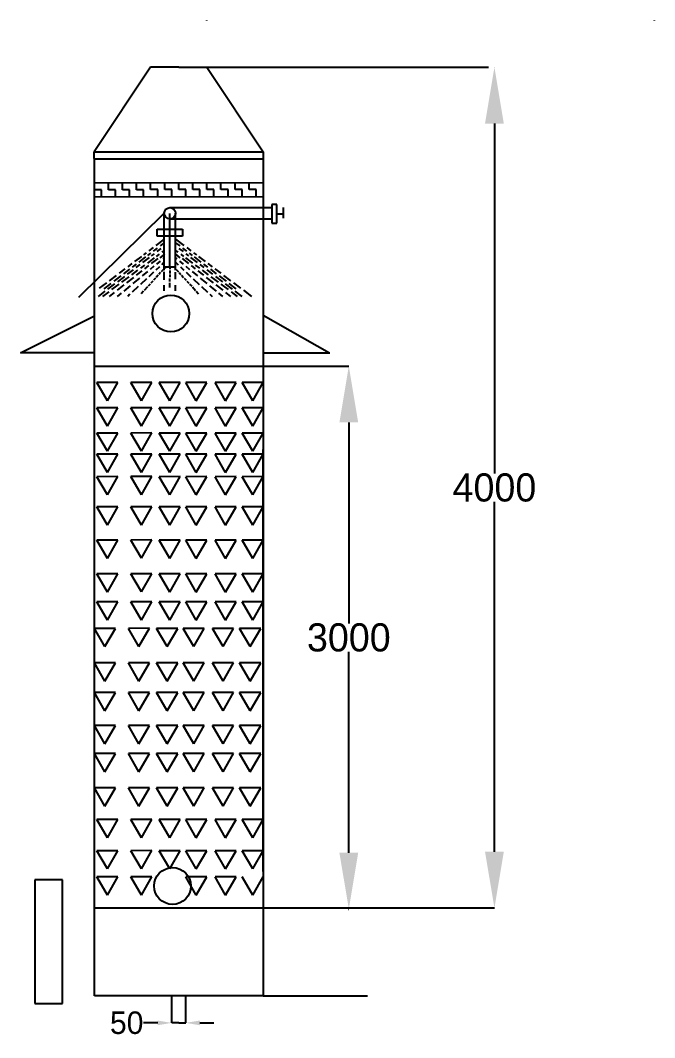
# Model space of a CAD drawing. Header units: inches. Extents: x -36349 to 130474, y -1458 to 49216.
# Drawn here: x 54494 to 56748, y 4908 to 8524 of the extents above; entities that cross this region are included whole.
import ezdxf

# ---------------------------------------------------------------- set-up
doc = ezdxf.new("R2010")
doc.units = ezdxf.units.IN
doc.header["$MEASUREMENT"] = 0
for name, color, linetype in [('EQTXT', 6, 'Continuous'), ('Layer1', 7, 'Continuous'), ('LINE NO', 7, 'Continuous')]:
    doc.layers.add(name, color=color, linetype=linetype)
doc.dimstyles.get("Standard").update_dxf_attribs({"dimtxt": 80, "dimasz": 50, "dimexe": 0.18, "dimexo": 40, "dimgap": 0.09, "dimtad": 0, "dimtih": 1, "dimtoh": 1, "dimdec": 0, "dimzin": 0, "dimdsep": 46, "dimtxsty": 'Standard', "dimcen": 0.09, "dimclrd": 6, "dimclre": 6, "dimclrt": 5, "dimadec": 0, "dimazin": 0, "dimtfac": 1, "dimtdec": 0, "dimtofl": 0, "dimtmove": 0, "dimatfit": 3, "dimfxl": 1, "dimtolj": 1, "dimtzin": 0, "dimarcsym": 0})

# ---------------------------------------------------------------- blocks, each defined once
blk = doc.blocks.new('*D68')
at = {"layer": 'Defpoints', "color": 0, "linetype": 'ByBlock', "transparency": 16777216}
for p in [(55032.2, 4960.7), (55032.2, 4960.7), (55082.2, 4960.7)]:
    blk.add_point(p, dxfattribs=at)
at = {"layer": 'EQTXT', "color": 6, "lineweight": -2, "transparency": 16777216}
for p, q in [((54982.2, 4960.7), (54932.2, 4960.7)), ((55032.2, 4960.7), (55032.2, 4960.9)), ((55082.2, 4960.7), (55082.2, 4960.9)), ((55132.2, 4960.7), (55182.2, 4960.7))]:
    blk.add_line(p, q, dxfattribs=at)
at = {"layer": 'EQTXT', "color": 6, "linetype": 'ByBlock', "transparency": 16777216}
for points in [[(54982.2, 4969), (54982.2, 4952.3), (55032.2, 4960.7)], [(55132.2, 4969), (55132.2, 4952.3), (55082.2, 4960.7)]]:
    blk.add_solid(points, dxfattribs=at)
at = {"layer": 'EQTXT', "color": 5, "linetype": 'ByBlock', "transparency": 16777216, "insert": (54872.1, 4960.7), "char_height": 80, "attachment_point": 5}
blk.add_mtext('\\A1;50', dxfattribs=at)
blk = doc.blocks.new('*D70')
at = {"layer": 'Defpoints', "color": 0, "linetype": 'ByBlock', "transparency": 16777216}
for p in [(56157.9, 8357), (55983.2, 5369), (56178.8, 5369)]:
    blk.add_point(p, dxfattribs=at)
at = {"layer": 'EQTXT', "color": 6, "lineweight": -2, "transparency": 16777216}
for p, q in [((56178.8, 8357), (56178.9, 8357)), ((56178.8, 8157), (56178.8, 6913.1)), ((56178.8, 5569), (56178.8, 6812.9)), ((56177.8, 5369), (56178.9, 5369))]:
    blk.add_line(p, q, dxfattribs=at)
at = {"layer": 'EQTXT', "color": 6, "linetype": 'ByBlock', "transparency": 16777216}
for points in [[(56145.4, 8157), (56212.1, 8157), (56178.8, 8357)], [(56145.4, 5569), (56212.1, 5569), (56178.8, 5369)]]:
    blk.add_solid(points, dxfattribs=at)
at = {"layer": 'EQTXT', "color": 7, "linetype": 'ByBlock', "transparency": 16777216, "insert": (56178.8, 6863), "char_height": 100, "width": 366.667, "attachment_point": 5}
blk.add_mtext('\\A1;4000', dxfattribs=at)
blk = doc.blocks.new('*D71')
at = {"layer": 'Defpoints', "color": 0, "linetype": 'ByBlock', "transparency": 16777216}
for p in [(55357.1, 7294.8), (55357.1, 5365.4), (55661.4, 5365.4)]:
    blk.add_point(p, dxfattribs=at)
at = {"layer": 'EQTXT', "color": 6, "lineweight": -2, "transparency": 16777216}
for p, q in [((55660.4, 7294.8), (55661.6, 7294.8)), ((55661.4, 7094.8), (55661.4, 6380.2)), ((55661.4, 5565.4), (55661.4, 6280)), ((55660.4, 5365.4), (55661.6, 5365.4))]:
    blk.add_line(p, q, dxfattribs=at)
at = {"layer": 'EQTXT', "color": 6, "linetype": 'ByBlock', "transparency": 16777216}
for points in [[(55628, 7094.8), (55694.7, 7094.8), (55661.4, 7294.8)], [(55628, 5565.4), (55694.7, 5565.4), (55661.4, 5365.4)]]:
    blk.add_solid(points, dxfattribs=at)
at = {"layer": 'EQTXT', "color": 7, "linetype": 'ByBlock', "transparency": 16777216, "insert": (55661.4, 6330.1), "char_height": 100, "attachment_point": 5}
blk.add_mtext('\\A1;3000', dxfattribs=at)

msp = doc.modelspace()

# ---------------------------------------------------------------- linework, layer by layer
at = {"color": 7, "linetype": 'ByBlock'}
for p, q in [((54957.1, 8357), (54757.1, 8057)), ((55057.1, 8357), (54957.1, 8357)), ((55057.1, 8357), (55157.1, 8357)), ((55157.1, 8357), (55357.1, 8057)), ((54757.2, 8007), (54757.1, 8057)), ((54757.1, 8057), (55357.1, 8057)), ((55357.1, 8057), (55357.2, 8008.1)), ((55357.1, 8057), (55357.1, 5057)), ((54757.2, 5057), (54757.2, 8007)), ((54757.1, 7946.7), (55357.1, 7947.8)), ((54782.2, 7921.7), (54757.2, 7921.7)), ((54782.2, 7896.7), (54782.2, 7921.7)), ((54807.2, 7921.8), (54807.1, 7946.8)), ((54832.2, 7921.8), (54807.2, 7921.8)), ((54832.2, 7896.8), (54832.2, 7921.8)), ((54857.2, 7921.9), (54857.1, 7946.9)), ((54882.2, 7921.9), (54857.2, 7921.9)), ((54882.2, 7896.9), (54882.2, 7921.9)), ((54907.2, 7922), (54907.1, 7947)), ((54932.2, 7922), (54907.2, 7922)), ((54932.2, 7897), (54932.2, 7922)), ((54957.2, 7922.1), (54957.1, 7947.1)), ((54982.2, 7922.1), (54957.2, 7922.1)), ((54982.2, 7897.1), (54982.2, 7922.1)), ((55007.2, 7922.1), (55007.1, 7947.1)), ((55032.2, 7922.2), (55007.2, 7922.1)), ((55032.2, 7897.2), (55032.2, 7922.2)), ((55057.2, 7922.2), (55057.1, 7947.2)), ((55082.2, 7922.3), (55057.2, 7922.2)), ((55082.2, 7897.3), (55082.2, 7922.3)), ((55107.2, 7922.3), (55107.1, 7947.3)), ((55132.2, 7922.4), (55107.2, 7922.3)), ((55132.2, 7897.4), (55132.2, 7922.4)), ((55157.2, 7922.4), (55157.1, 7947.4)), ((55182.2, 7922.5), (55157.2, 7922.4)), ((55182.1, 7947.5), (55182.1, 7947.5)), ((55182.2, 7897.5), (55182.2, 7922.5)), ((55207.2, 7922.5), (55207.1, 7947.5)), ((55232.2, 7922.5), (55207.2, 7922.5)), ((55232.1, 7947.5), (55232.1, 7947.5)), ((55232.2, 7897.5), (55232.2, 7922.5)), ((55257.2, 7922.6), (55257.1, 7947.6)), ((55282.2, 7922.6), (55257.2, 7922.6)), ((55282.1, 7947.6), (55282.1, 7947.6)), ((55282.2, 7897.6), (55282.2, 7922.6)), ((55307.2, 7922.7), (55307.1, 7947.7)), ((55332.2, 7922.7), (55307.2, 7922.7)), ((55332.2, 7897.7), (55332.2, 7922.7)), ((55357.2, 7922.8), (55357.2, 7922.8)), ((54757.2, 7896.7), (55357.2, 7897.8)), ((54807.2, 7896.8), (54807.2, 7896.8)), ((54857.2, 7896.9), (54857.2, 7896.9)), ((54907.2, 7897), (54907.2, 7897)), ((55007.2, 7897.1), (55007.2, 7897.1)), ((55057.2, 7897.2), (55057.2, 7897.2)), ((55107.2, 7897.3), (55107.2, 7897.3)), ((55157.2, 7897.4), (55157.2, 7897.4)), ((55207.2, 7897.5), (55207.2, 7897.5)), ((55257.2, 7897.6), (55257.2, 7897.6)), ((55307.2, 7897.7), (55307.2, 7897.7)), ((55025.6, 7858.2), (55387.6, 7858.2)), ((55405.6, 7869.6), (55387.6, 7869.6)), ((55387.6, 7869.6), (55387.6, 7858.2)), ((55387.6, 7858.2), (55387.6, 7803.1)), ((55405.6, 7803.1), (55405.6, 7869.6)), ((55427.8, 7858.6), (55427.8, 7821.1)), ((54702.3, 7540), (55005.6, 7838.2)), ((55005.6, 7661.4), (55005.6, 7838.2)), ((55025.6, 7646.9), (55025.6, 7837.8)), ((55025.6, 7818.2), (55386.9, 7818.2)), ((55045.6, 7636.8), (55045.6, 7838.2)), ((55405.6, 7836.4), (55427.8, 7836.4)), ((54980.6, 7757.2), (54980.6, 7782.2)), ((54980.6, 7782.2), (54990.6, 7782.2)), ((54990.6, 7782.2), (55045.6, 7782.2)), ((55045.6, 7782.2), (55070.6, 7782.2)), ((55070.6, 7782.2), (55070.6, 7757.2)), ((55387.6, 7803.1), (55405.6, 7803.1)), ((55005.6, 7746.1), (54975.8, 7723.7)), ((55005.6, 7757.2), (54980.6, 7757.2)), ((55070.6, 7757.2), (55005.6, 7757.2)), ((55045.6, 7746.1), (55075.4, 7723.7)), ((54965.8, 7716.1), (54951.3, 7705.2)), ((54980.8, 7714.3), (54966.4, 7703.4)), ((54993.4, 7712.8), (54979, 7701.9)), ((55005.6, 7733.2), (54990.7, 7721.9)), ((55005.6, 7706.1), (54997.2, 7699.8)), ((55045.6, 7733.2), (55060.5, 7721.9)), ((55045.6, 7706.1), (55054, 7699.8)), ((55057.8, 7712.8), (55072.2, 7701.9)), ((55070.4, 7714.3), (55084.8, 7703.4)), ((55085.4, 7716.1), (55099.9, 7705.2)), ((54924.2, 7684.7), (54900.2, 7666.7)), ((54939.5, 7682.9), (54915.7, 7664.8)), ((54952.2, 7681.4), (54928.5, 7663.3)), ((54941.4, 7697.7), (54931.4, 7690.2)), ((54969.7, 7679.3), (54945.5, 7661.3)), ((54956.6, 7695.9), (54946.6, 7688.3)), ((54969.2, 7694.4), (54959.3, 7686.8)), ((54982.5, 7677.8), (54959.4, 7659.7)), ((54987.1, 7692.3), (54977, 7684.7)), ((54991.3, 7668), (54978.4, 7657.4)), ((55006.1, 7692.4), (54990, 7679.8)), ((55005.6, 7679.7), (55000.6, 7675.7)), ((55045.1, 7692.4), (55061.2, 7679.8)), ((55045.6, 7679.7), (55050.6, 7675.7)), ((55059.9, 7668), (55072.8, 7657.4)), ((55064.1, 7692.3), (55074.2, 7684.7)), ((55068.7, 7677.8), (55091.8, 7659.7)), ((55081.5, 7679.3), (55105.7, 7661.3)), ((55082, 7694.4), (55091.9, 7686.8)), ((55094.6, 7695.9), (55104.6, 7688.3)), ((55099, 7681.4), (55122.7, 7663.3)), ((55109.8, 7697.7), (55119.8, 7690.2)), ((55111.7, 7682.9), (55135.5, 7664.8)), ((55127, 7684.7), (55151, 7666.7)), ((54865.9, 7640.8), (54845, 7625)), ((54881.7, 7638.9), (54860.9, 7623.1)), ((54894.6, 7637.3), (54873.9, 7621.6)), ((54890.3, 7659.1), (54875.8, 7648.3)), ((54910.8, 7635.4), (54889.7, 7619.7)), ((54905.8, 7657.3), (54891.5, 7646.4)), ((54918.7, 7655.8), (54904.4, 7644.9)), ((54926.1, 7633.6), (54905.9, 7617.8)), ((54935.4, 7653.8), (54920.9, 7642.9)), ((54946.4, 7631.2), (54927, 7615.3)), ((54949.7, 7652.1), (54935.8, 7641.2)), ((54969.1, 7649.8), (54955.7, 7638.8)), ((54988.2, 7647.5), (54976.2, 7636.4)), ((55003.1, 7638.7), (54994.9, 7629.8)), ((55005.6, 7663.8), (54996.5, 7655.3)), ((55010.6, 7646.9), (55005.5, 7641.3)), ((55005.6, 7636.8), (55005.6, 7661.4)), ((55005.6, 7645.9), (55005.6, 7661.4)), ((55005.6, 7645.9), (55005.6, 7661.4)), ((55045.6, 7646.9), (55005.6, 7646.9)), ((55005.6, 7636), (55005.6, 7646.4)), ((55005.6, 7602), (55005.6, 7629.5)), ((55025.4, 7635.3), (55025.1, 7624.5)), ((55025.6, 7646.9), (55025.5, 7639.8)), ((55040.6, 7646.9), (55045.7, 7641.3)), ((55045.6, 7663.8), (55054.7, 7655.3)), ((55045.6, 7636), (55045.6, 7646.9)), ((55048.1, 7638.7), (55056.3, 7629.8)), ((55048.1, 7638.7), (55056.3, 7629.8)), ((55063, 7647.5), (55075, 7636.4)), ((55082.1, 7649.8), (55095.5, 7638.8)), ((55101.5, 7652.1), (55115.4, 7641.2)), ((55104.8, 7631.2), (55124.2, 7615.3)), ((55115.8, 7653.8), (55130.3, 7642.9)), ((55125.1, 7633.6), (55145.3, 7617.8)), ((55132.5, 7655.8), (55146.7, 7644.9)), ((55140.4, 7635.4), (55161.5, 7619.7)), ((55145.4, 7657.3), (55159.7, 7646.4)), ((55156.6, 7637.3), (55177.3, 7621.6)), ((55160.9, 7659.1), (55175.4, 7648.3)), ((55169.5, 7638.9), (55190.3, 7623.1)), ((55185.3, 7640.8), (55206.2, 7625)), ((54835, 7617.5), (54809.7, 7598.4)), ((54851, 7615.6), (54826, 7596.5)), ((54864.1, 7614), (54839.1, 7595)), ((54879.6, 7612.2), (54854.1, 7593.2)), ((54896.3, 7610.2), (54871.8, 7591.1)), ((54917.7, 7607.7), (54894.3, 7588.4)), ((54942.3, 7604.7), (54921.4, 7585.2)), ((54967.9, 7628.6), (54950.6, 7612.5)), ((54965.3, 7597.4), (54957.8, 7589.3)), ((54974.3, 7607.3), (54967.7, 7600)), ((54983.8, 7617.7), (54976.7, 7609.9)), ((54992.5, 7627.2), (54986.2, 7620.3)), ((55024.8, 7606.8), (55024.5, 7595.3)), ((55025, 7620), (55024.9, 7611.3)), ((55045.6, 7603.7), (55045.6, 7628.4)), ((55058.6, 7627.2), (55065, 7620.3)), ((55058.6, 7627.2), (55065, 7620.3)), ((55067.4, 7617.7), (55074.5, 7609.9)), ((55067.4, 7617.7), (55074.5, 7609.9)), ((55076.9, 7607.3), (55083.5, 7600)), ((55076.9, 7607.3), (55083.5, 7600)), ((55083.3, 7628.6), (55100.6, 7612.5)), ((55085.9, 7597.4), (55093.4, 7589.3)), ((55085.9, 7597.4), (55093.4, 7589.3)), ((55108.9, 7604.7), (55129.8, 7585.2)), ((55133.5, 7607.7), (55156.9, 7588.4)), ((55154.9, 7610.2), (55179.4, 7591.1)), ((55171.6, 7612.2), (55197.1, 7593.2)), ((55187.1, 7614), (55212.1, 7595)), ((55200.2, 7615.6), (55225.2, 7596.5)), ((55216.2, 7617.5), (55241.5, 7598.4)), ((54794.5, 7560.8), (54770.5, 7542.5)), ((54799.8, 7590.9), (54774.5, 7571.9)), ((54808.4, 7559.1), (54786, 7542.5)), ((54816.1, 7589), (54791, 7569.9)), ((54829.3, 7587.4), (54804.3, 7568.3)), ((54828.1, 7556.8), (54809.8, 7542.5)), ((54844, 7585.7), (54818.5, 7566.7)), ((54862.2, 7583.5), (54837.7, 7564.4)), ((54885, 7580.8), (54861.6, 7561.6)), ((54913.1, 7577.5), (54892.1, 7557.9)), ((54932.2, 7561.2), (54923.6, 7551.9)), ((54945.8, 7576.1), (54934.5, 7563.8)), ((54955.5, 7586.7), (54948.2, 7578.7)), ((55005.6, 7562.7), (55005.6, 7582.4)), ((55024.4, 7590.8), (55024.1, 7574.7)), ((55045.6, 7562.7), (55045.6, 7582.4)), ((55095.7, 7586.7), (55103, 7578.7)), ((55095.7, 7586.7), (55103, 7578.7)), ((55105.4, 7576.1), (55116.7, 7563.8)), ((55105.4, 7576.1), (55116.7, 7563.8)), ((55119, 7561.2), (55127.6, 7551.9)), ((55119, 7561.2), (55127.6, 7551.9)), ((55138.1, 7577.5), (55159, 7557.9)), ((55166.2, 7580.8), (55189.6, 7561.6)), ((55189, 7583.5), (55213.4, 7564.4)), ((55207.2, 7585.7), (55232.7, 7566.7)), ((55221.9, 7587.4), (55246.9, 7568.3)), ((55223.1, 7556.8), (55241.4, 7542.5)), ((55235.1, 7589), (55260.2, 7569.9)), ((55242.8, 7559.1), (55265.2, 7542.5)), ((55251.4, 7590.9), (55276.7, 7571.9)), ((55256.7, 7560.8), (55280.7, 7542.5)), ((55286.6, 7564.4), (55315.7, 7542.5)), ((54852.3, 7553.9), (54838.3, 7542.5)), ((54883.8, 7550.2), (54875.6, 7542.5)), ((55167.4, 7550.2), (55175.6, 7542.5)), ((55198.9, 7553.9), (55212.9, 7542.5)), ((54841.2, 7236.8), (54766.2, 7236.7)), ((54924.6, 7171.9), (54961.9, 7236.9)), ((55062.5, 7236.8), (54987.5, 7236.7)), ((55025.2, 7171.8), (55062.5, 7236.8)), ((55261, 7236.8), (55186, 7236.7)), ((55223.7, 7171.8), (55261, 7236.8)), ((55319.8, 7171.8), (55357.1, 7236.8)), ((54841.2, 7146.4), (54766.2, 7146.3)), ((54924.6, 7081.5), (54961.9, 7146.6)), ((55062.5, 7146.4), (54987.5, 7146.3)), ((55025.2, 7081.4), (55062.5, 7146.4)), ((55261, 7146.4), (55186, 7146.3)), ((55223.7, 7081.4), (55261, 7146.4)), ((55319.8, 7081.4), (55357.1, 7146.4)), ((54841.2, 7057.1), (54766.2, 7057)), ((54924.6, 6992.2), (54961.9, 7057.3)), ((55062.5, 7057.1), (54987.5, 7057)), ((55025.2, 6992.1), (55062.5, 7057.1)), ((55261, 7057.1), (55186, 7057)), ((55223.7, 6992.1), (55261, 7057.1)), ((55319.8, 6992.1), (55357.1, 7057.1)), ((54841.2, 6981.6), (54766.2, 6981.5)), ((54924.6, 6916.8), (54961.9, 6981.8)), ((55062.5, 6981.6), (54987.5, 6981.5)), ((55025.2, 6916.6), (55062.5, 6981.6)), ((55261, 6981.6), (55186, 6981.5)), ((55223.7, 6916.6), (55261, 6981.6)), ((55319.8, 6916.6), (55357.1, 6981.6)), ((55357.1, 5498.4), (55357.1, 6998.4)), ((54841.2, 6902), (54766.2, 6901.8)), ((54924.6, 6837.1), (54961.9, 6902.1)), ((55062.5, 6902), (54987.5, 6901.8)), ((55025.2, 6837), (55062.5, 6902)), ((55261, 6902), (55186, 6901.8)), ((55223.7, 6837), (55261, 6902)), ((55319.8, 6837), (55357.1, 6902)), ((55357.1, 6865.4), (55357.1, 5365.4)), ((54841.2, 6794.6), (54766.2, 6794.5)), ((55062.5, 6794.6), (54987.5, 6794.5)), ((55025.2, 6729.6), (55062.5, 6794.6)), ((55119.5, 6729.6), (55081.8, 6794.5)), ((55261, 6794.6), (55186, 6794.5)), ((55223.7, 6729.6), (55261, 6794.6)), ((55357.1, 6794.6), (55282.1, 6794.5)), ((54841.2, 6676.7), (54766.2, 6676.6)), ((54803.8, 6611.7), (54766.2, 6676.6)), ((54803.8, 6611.7), (54841.2, 6676.7)), ((54961.9, 6676.9), (54886.9, 6676.7)), ((54924.6, 6611.8), (54886.9, 6676.7)), ((54924.6, 6611.8), (54961.9, 6676.9)), ((55062.5, 6676.7), (54987.5, 6676.6)), ((55025.2, 6611.7), (54987.5, 6676.6)), ((55025.2, 6611.7), (55062.5, 6676.7)), ((55156.8, 6676.7), (55081.8, 6676.6)), ((55119.5, 6611.7), (55081.8, 6676.6)), ((55119.5, 6611.7), (55156.8, 6676.7)), ((55261, 6676.7), (55186, 6676.6)), ((55223.7, 6611.7), (55186, 6676.6)), ((55223.7, 6611.7), (55261, 6676.7)), ((55357.1, 6676.7), (55282.1, 6676.6)), ((55319.8, 6611.7), (55282.1, 6676.6)), ((55319.8, 6611.7), (55357.1, 6676.7)), ((54841.2, 6557), (54766.2, 6556.8)), ((54841.2, 6457.1), (54766.2, 6457)), ((54832.2, 6362.9), (54757.2, 6362.8)), ((54794.9, 6297.9), (54757.2, 6362.8)), ((54794.9, 6297.9), (54832.2, 6362.9)), ((54953, 6363), (54878, 6362.9)), ((54915.6, 6298), (54878, 6362.9)), ((54915.6, 6298), (54953, 6363)), ((55053.6, 6362.9), (54978.6, 6362.8)), ((55016.2, 6297.9), (54978.6, 6362.8)), ((55016.2, 6297.9), (55053.6, 6362.9)), ((55147.9, 6362.9), (55072.9, 6362.8)), ((55110.5, 6297.9), (55072.9, 6362.8)), ((55110.5, 6297.9), (55147.9, 6362.9)), ((55252.1, 6362.9), (55177.1, 6362.8)), ((55214.7, 6297.9), (55177.1, 6362.8)), ((55214.7, 6297.9), (55252.1, 6362.9)), ((55348.2, 6362.9), (55273.2, 6362.8)), ((55310.8, 6297.9), (55273.2, 6362.8)), ((55310.8, 6297.9), (55348.2, 6362.9)), ((54832.2, 6240.5), (54757.2, 6240.3)), ((54794.9, 6175.4), (54757.2, 6240.3)), ((54794.9, 6175.4), (54832.2, 6240.5)), ((54953, 6240.6), (54878, 6240.5)), ((54915.6, 6175.6), (54878, 6240.5)), ((54915.6, 6175.6), (54953, 6240.6)), ((55053.6, 6240.5), (54978.6, 6240.3)), ((55016.2, 6175.4), (54978.6, 6240.3)), ((55016.2, 6175.4), (55053.6, 6240.5)), ((55147.9, 6240.5), (55072.9, 6240.3)), ((55110.5, 6175.4), (55072.9, 6240.3)), ((55110.5, 6175.4), (55147.9, 6240.5)), ((55252.1, 6240.5), (55177.1, 6240.3)), ((55214.7, 6175.4), (55177.1, 6240.3)), ((55214.7, 6175.4), (55252.1, 6240.5)), ((55348.2, 6240.5), (55273.2, 6240.3)), ((55310.8, 6175.4), (55273.2, 6240.3)), ((55310.8, 6175.4), (55348.2, 6240.5)), ((54832.2, 6134.9), (54757.2, 6134.8)), ((54794.9, 6069.9), (54757.2, 6134.8)), ((54794.9, 6069.9), (54832.2, 6134.9)), ((54953, 6135), (54878, 6134.9)), ((54915.6, 6070), (54878, 6134.9)), ((54915.6, 6070), (54953, 6135)), ((55053.6, 6134.9), (54978.6, 6134.8)), ((55016.2, 6069.9), (54978.6, 6134.8)), ((55016.2, 6069.9), (55053.6, 6134.9)), ((55147.9, 6134.9), (55072.9, 6134.8)), ((55110.5, 6069.9), (55072.9, 6134.8)), ((55110.5, 6069.9), (55147.9, 6134.9)), ((55252.1, 6134.9), (55177.1, 6134.8)), ((55214.7, 6069.9), (55177.1, 6134.8)), ((55214.7, 6069.9), (55252.1, 6134.9)), ((55348.2, 6134.9), (55273.2, 6134.8)), ((55310.8, 6069.9), (55273.2, 6134.8)), ((55310.8, 6069.9), (55348.2, 6134.9)), ((54832.2, 6017.4), (54757.2, 6017.2)), ((54794.9, 5952.4), (54757.2, 6017.2)), ((54794.9, 5952.4), (54832.2, 6017.4)), ((54953, 6017.5), (54878, 6017.4)), ((54915.6, 5952.5), (54878, 6017.4)), ((54915.6, 5952.5), (54953, 6017.5)), ((55053.6, 6017.4), (54978.6, 6017.2)), ((55016.2, 5952.4), (54978.6, 6017.2)), ((55016.2, 5952.4), (55053.6, 6017.4)), ((55147.9, 6017.4), (55072.9, 6017.2)), ((55110.5, 5952.4), (55072.9, 6017.2)), ((55110.5, 5952.4), (55147.9, 6017.4)), ((55252.1, 6017.4), (55177.1, 6017.2)), ((55214.7, 5952.4), (55177.1, 6017.2)), ((55214.7, 5952.4), (55252.1, 6017.4)), ((55348.2, 6017.4), (55273.2, 6017.2)), ((55310.8, 5952.4), (55273.2, 6017.2)), ((55310.8, 5952.4), (55348.2, 6017.4)), ((54832.2, 5917.7), (54757.2, 5917.6)), ((54794.9, 5852.7), (54757.2, 5917.6)), ((54794.9, 5852.7), (54832.2, 5917.7)), ((54953, 5917.8), (54878, 5917.7)), ((54915.6, 5852.8), (54878, 5917.7)), ((54915.6, 5852.8), (54953, 5917.8)), ((55053.6, 5917.7), (54978.6, 5917.6)), ((55016.2, 5852.7), (54978.6, 5917.6)), ((55016.2, 5852.7), (55053.6, 5917.7)), ((55147.9, 5917.7), (55072.9, 5917.6)), ((55110.5, 5852.7), (55072.9, 5917.6)), ((55110.5, 5852.7), (55147.9, 5917.7)), ((55252.1, 5917.7), (55177.1, 5917.6)), ((55214.7, 5852.7), (55177.1, 5917.6)), ((55214.7, 5852.7), (55252.1, 5917.7)), ((55348.2, 5917.7), (55273.2, 5917.6)), ((55310.8, 5852.7), (55273.2, 5917.6)), ((55310.8, 5852.7), (55348.2, 5917.7)), ((54832.2, 5795.9), (54757.2, 5795.7)), ((54794.9, 5730.9), (54757.2, 5795.7)), ((54794.9, 5730.9), (54832.2, 5795.9)), ((54953, 5796), (54878, 5795.9)), ((54915.6, 5731), (54878, 5795.9)), ((54915.6, 5731), (54953, 5796)), ((55053.6, 5795.9), (54978.6, 5795.7)), ((55016.2, 5730.9), (54978.6, 5795.7)), ((55016.2, 5730.9), (55053.6, 5795.9)), ((55147.9, 5795.9), (55072.9, 5795.7)), ((55110.5, 5730.9), (55072.9, 5795.7)), ((55110.5, 5730.9), (55147.9, 5795.9)), ((55252.1, 5795.9), (55177.1, 5795.7)), ((55214.7, 5730.9), (55177.1, 5795.7)), ((55214.7, 5730.9), (55252.1, 5795.9)), ((55348.2, 5795.9), (55273.2, 5795.7)), ((55310.8, 5730.9), (55273.2, 5795.7)), ((55310.8, 5730.9), (55348.2, 5795.9)), ((54841.2, 5683.6), (54766.2, 5683.5)), ((54841.2, 5572.7), (54766.2, 5572.5)), ((54644, 5469.5), (54545.3, 5469.5)), ((54545.3, 5469.5), (54545.3, 5030.1)), ((54644, 5353), (54644, 5469.5)), ((54841.2, 5479.7), (54766.2, 5479.6)), ((54644, 5030.1), (54644, 5353)), ((54545.3, 5030.1), (54644, 5030.1)), ((55357.1, 5057), (54757.2, 5057))]:
    msp.add_line(p, q, dxfattribs=at)
msp.add_circle((55025.6, 7838.2), 20, dxfattribs=at)
at = {"layer": 'EQTXT', "color": 7, "linetype": 'ByBlock'}
for p, q in [((55157.1, 8357), (55727.8, 8357)), ((55727.8, 8357), (56157.9, 8357)), ((54757.2, 8032), (55357.1, 8032)), ((54494.2, 7342), (54757.2, 7474)), ((55357.1, 7475.9), (55592.9, 7342)), ((54757.2, 7342), (54494.2, 7342)), ((55357.1, 7342), (55593.7, 7342)), ((54757.2, 7294.8), (55357.1, 7294.8)), ((55357.1, 7294.8), (55595.2, 7294.8)), ((55595.2, 7294.8), (55661, 7294.8)), ((54757.2, 5369), (55357.1, 5369)), ((55357.1, 5369), (55728, 5369)), ((55728, 5369), (55983.2, 5369)), ((55983.2, 5369), (56178.9, 5369)), ((55357.1, 5057), (55727.9, 5057))]:
    msp.add_line(p, q, dxfattribs=at)
for centre in [(55029.2, 7481.8), (55035.2, 5447.2)]:
    msp.add_circle(centre, 65.4, dxfattribs=at)
at = {"layer": 'Layer1', "color": 7, "linetype": 'ByBlock'}
for p, q in [((54803.8, 7171.8), (54766.2, 7236.7)), ((54803.8, 7171.8), (54841.2, 7236.8)), ((54961.9, 7236.9), (54886.9, 7236.8)), ((54924.6, 7171.9), (54886.9, 7236.8)), ((55025.2, 7171.8), (54987.5, 7236.7)), ((55156.8, 7236.8), (55081.8, 7236.7)), ((55119.5, 7171.8), (55081.8, 7236.7)), ((55119.5, 7171.8), (55156.8, 7236.8)), ((55223.7, 7171.8), (55186, 7236.7)), ((55357.1, 7236.8), (55282.1, 7236.7)), ((55319.8, 7171.8), (55282.1, 7236.7)), ((54803.8, 7081.4), (54766.2, 7146.3)), ((54803.8, 7081.4), (54841.2, 7146.4)), ((54961.9, 7146.6), (54886.9, 7146.4)), ((54924.6, 7081.5), (54886.9, 7146.4)), ((55025.2, 7081.4), (54987.5, 7146.3)), ((55156.8, 7146.4), (55081.8, 7146.3)), ((55119.5, 7081.4), (55081.8, 7146.3)), ((55119.5, 7081.4), (55156.8, 7146.4)), ((55223.7, 7081.4), (55186, 7146.3)), ((55357.1, 7146.4), (55282.1, 7146.3)), ((55319.8, 7081.4), (55282.1, 7146.3)), ((54803.8, 6992.1), (54766.2, 7057)), ((54803.8, 6992.1), (54841.2, 7057.1)), ((54961.9, 7057.3), (54886.9, 7057.1)), ((54924.6, 6992.2), (54886.9, 7057.1)), ((55025.2, 6992.1), (54987.5, 7057)), ((55156.8, 7057.1), (55081.8, 7057)), ((55119.5, 6992.1), (55081.8, 7057)), ((55119.5, 6992.1), (55156.8, 7057.1)), ((55223.7, 6992.1), (55186, 7057)), ((55357.1, 7057.1), (55282.1, 7057)), ((55319.8, 6992.1), (55282.1, 7057)), ((54803.8, 6916.6), (54766.2, 6981.5)), ((54803.8, 6916.6), (54841.2, 6981.6)), ((54961.9, 6981.8), (54886.9, 6981.6)), ((54924.6, 6916.8), (54886.9, 6981.6)), ((55025.2, 6916.6), (54987.5, 6981.5)), ((55156.8, 6981.6), (55081.8, 6981.5)), ((55119.5, 6916.6), (55081.8, 6981.5)), ((55119.5, 6916.6), (55156.8, 6981.6)), ((55223.7, 6916.6), (55186, 6981.5)), ((55357.1, 6981.6), (55282.1, 6981.5)), ((55319.8, 6916.6), (55282.1, 6981.5)), ((54803.8, 6837), (54766.2, 6901.8)), ((54803.8, 6837), (54841.2, 6902)), ((54961.9, 6902.1), (54886.9, 6902)), ((54924.6, 6837.1), (54886.9, 6902)), ((55025.2, 6837), (54987.5, 6901.8)), ((55156.8, 6902), (55081.8, 6901.8)), ((55119.5, 6837), (55081.8, 6901.8)), ((55119.5, 6837), (55156.8, 6902)), ((55223.7, 6837), (55186, 6901.8)), ((55357.1, 6902), (55282.1, 6901.8)), ((55319.8, 6837), (55282.1, 6901.8)), ((54803.8, 6729.6), (54766.2, 6794.5)), ((54803.8, 6729.6), (54841.2, 6794.6)), ((54961.9, 6794.7), (54886.9, 6794.6)), ((54924.6, 6729.7), (54886.9, 6794.6)), ((54924.6, 6729.7), (54961.9, 6794.7)), ((55025.2, 6729.6), (54987.5, 6794.5)), ((55156.8, 6794.6), (55081.8, 6794.5)), ((55119.5, 6729.6), (55156.8, 6794.6)), ((55223.7, 6729.6), (55186, 6794.5)), ((55319.8, 6729.6), (55282.1, 6794.5)), ((55319.8, 6729.6), (55357.1, 6794.6)), ((54803.8, 6492), (54766.2, 6556.8)), ((54803.8, 6492), (54841.2, 6557)), ((54961.9, 6557.1), (54886.9, 6557)), ((54924.6, 6492.1), (54886.9, 6557)), ((54924.6, 6492.1), (54961.9, 6557.1)), ((55062.5, 6557), (54987.5, 6556.8)), ((55025.2, 6492), (54987.5, 6556.8)), ((55025.2, 6492), (55062.5, 6557)), ((55156.8, 6557), (55081.8, 6556.8)), ((55119.5, 6492), (55081.8, 6556.8)), ((55119.5, 6492), (55156.8, 6557)), ((55261, 6557), (55186, 6556.8)), ((55223.7, 6492), (55186, 6556.8)), ((55223.7, 6492), (55261, 6557)), ((55357.1, 6557), (55282.1, 6556.8)), ((55319.8, 6492), (55282.1, 6556.8)), ((55319.8, 6492), (55357.1, 6557)), ((54803.8, 6392.1), (54766.2, 6457)), ((54803.8, 6392.1), (54841.2, 6457.1)), ((54961.9, 6457.3), (54886.9, 6457.1)), ((54924.6, 6392.3), (54886.9, 6457.1)), ((54924.6, 6392.3), (54961.9, 6457.3)), ((55062.5, 6457.1), (54987.5, 6457)), ((55025.2, 6392.1), (54987.5, 6457)), ((55025.2, 6392.1), (55062.5, 6457.1)), ((55156.8, 6457.1), (55081.8, 6457)), ((55119.5, 6392.1), (55081.8, 6457)), ((55119.5, 6392.1), (55156.8, 6457.1)), ((55261, 6457.1), (55186, 6457)), ((55223.7, 6392.1), (55186, 6457)), ((55223.7, 6392.1), (55261, 6457.1)), ((55357.1, 6457.1), (55282.1, 6457)), ((55319.8, 6392.1), (55282.1, 6457)), ((55319.8, 6392.1), (55357.1, 6457.1)), ((54803.8, 5618.6), (54766.2, 5683.5)), ((54803.8, 5618.6), (54841.2, 5683.6)), ((54961.9, 5683.8), (54886.9, 5683.6)), ((54924.6, 5618.7), (54886.9, 5683.6)), ((54924.6, 5618.7), (54961.9, 5683.8)), ((55062.5, 5683.6), (54987.5, 5683.5)), ((55025.2, 5618.6), (54987.5, 5683.5)), ((55025.2, 5618.6), (55062.5, 5683.6)), ((55156.8, 5683.6), (55081.8, 5683.5)), ((55119.5, 5618.6), (55081.8, 5683.5)), ((55119.5, 5618.6), (55156.8, 5683.6)), ((55261, 5683.6), (55186, 5683.5)), ((55223.7, 5618.6), (55186, 5683.5)), ((55223.7, 5618.6), (55261, 5683.6)), ((55357.1, 5683.6), (55282.1, 5683.5)), ((55319.8, 5618.6), (55282.1, 5683.5)), ((55319.8, 5618.6), (55357.1, 5683.6)), ((54803.8, 5507.7), (54766.2, 5572.5)), ((54803.8, 5507.7), (54841.2, 5572.7)), ((54961.9, 5572.8), (54886.9, 5572.7)), ((54924.6, 5507.8), (54886.9, 5572.7)), ((54924.6, 5507.8), (54961.9, 5572.8)), ((55062.5, 5572.7), (54987.5, 5572.5)), ((55025.2, 5507.7), (54987.5, 5572.5)), ((55025.2, 5507.7), (55062.5, 5572.7)), ((55156.8, 5572.7), (55081.8, 5572.5)), ((55119.5, 5507.7), (55081.8, 5572.5)), ((55119.5, 5507.7), (55156.8, 5572.7)), ((55261, 5572.7), (55186, 5572.5)), ((55223.7, 5507.7), (55186, 5572.5)), ((55223.7, 5507.7), (55261, 5572.7)), ((55357.1, 5572.7), (55282.1, 5572.5)), ((55319.8, 5507.7), (55282.1, 5572.5)), ((55319.8, 5507.7), (55357.1, 5572.7)), ((54803.8, 5414.7), (54766.2, 5479.6)), ((54803.8, 5414.7), (54841.2, 5479.7)), ((54961.9, 5479.9), (54886.9, 5479.7)), ((54924.6, 5414.8), (54886.9, 5479.7)), ((54924.6, 5414.8), (54961.9, 5479.9)), ((55156.8, 5479.7), (55081.8, 5479.6)), ((55119.5, 5414.7), (55081.8, 5479.6)), ((55119.5, 5414.7), (55156.8, 5479.7)), ((55261, 5479.7), (55186, 5479.6)), ((55223.7, 5414.7), (55186, 5479.6)), ((55223.7, 5414.7), (55261, 5479.7)), ((55319.8, 5414.7), (55282.1, 5479.6)), ((55319.8, 5414.7), (55357.1, 5479.7))]:
    msp.add_line(p, q, dxfattribs=at)
at = {"layer": 'LINE NO', "color": 7, "linetype": 'ByBlock'}
for p, q in [((55157.1, 8522.6), (55157.1, 8523.8)), ((56748.1, 8522.6), (56748.1, 8523.8)), ((55032.2, 4960.7), (55032.2, 5057)), ((55082.2, 4960.7), (55082.2, 5057)), ((55057.2, 4960.7), (55032.2, 4960.7)), ((55057.2, 4960.7), (55082.2, 4960.7))]:
    msp.add_line(p, q, dxfattribs=at)

# ---------------------------------------------------------------- dimensions: what is measured, and where the dimension line sits
at = {"layer": 'EQTXT', "color": 7, "linetype": 'ByBlock'}
for base, p1, p2, text, picture, middle in [((56178.8, 5369), (56157.9, 8357), (55983.2, 5369), '4000', '*D70', (56178.8, 6863)), ((55661.4, 5365.4), (55357.1, 7294.8), (55357.1, 5365.4), '3000', '*D71', (55661.4, 6330.1))]:
    dim = msp.add_linear_dim(base=base, p1=p1, p2=p2, angle=90, text=text, dimstyle='Standard', override={"dimtxt": 100, "dimasz": 200, "dimclrt": 7, "dimfxlon": 1, "dimtfillclr": 256, "dimarcsym": 1}, dxfattribs=at)
    dim.commit()
    dim.dimension.update_dxf_attribs({"geometry": picture, "text_midpoint": middle})
dim = msp.add_linear_dim(base=(55032.2, 4960.7), p1=(55082.2, 4960.7), p2=(55032.2, 4960.7), dimstyle='Standard', override={"dimfxlon": 1, "dimarcsym": 1}, dxfattribs=at)
dim.commit()
dim.dimension.update_dxf_attribs({"geometry": '*D68', "text_midpoint": (54872.1, 4960.7)})

doc.saveas('drawing.dxf')
